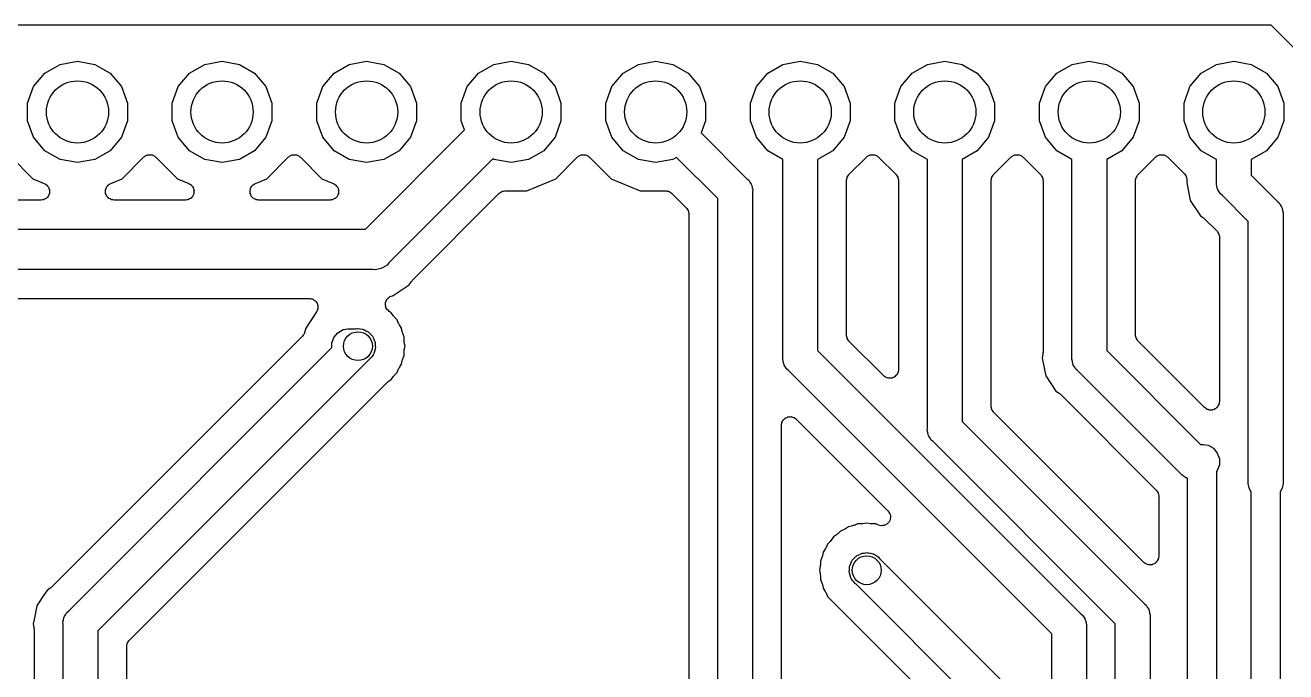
# Model space of a CAD drawing. Extents: x 24 to 196, y -189 to -31.
# Drawn here: x 157.7 to 179.86, y -60 to -48.64 of the extents above; entities that cross this region are included whole.
import ezdxf

# ---------------------------------------------------------------- set-up
doc = ezdxf.new("R2010")
doc.units = 0
doc.header["$MEASUREMENT"] = 0
doc.layers.add('BLACK', color=7, linetype='CONTINUOUS')

msp = doc.modelspace()

# ---------------------------------------------------------------- linework, layer by layer
at = {"layer": 'BLACK', "linetype": 'CONTINUOUS'}
for p, q in [((179.6, -48.641), (155.84, -48.641)), ((180.703, -49.7447), (179.6, -48.641)), ((158.051, -49.4834), (158.319, -49.3288)), ((158.319, -49.3288), (158.623, -49.2752)), ((158.623, -49.2752), (158.927, -49.3288)), ((158.927, -49.3288), (159.195, -49.4834)), ((160.591, -49.4834), (160.859, -49.3288)), ((160.859, -49.3288), (161.163, -49.2752)), ((161.163, -49.2752), (161.467, -49.3288)), ((161.467, -49.3288), (161.735, -49.4834)), ((163.131, -49.4834), (163.399, -49.3288)), ((163.399, -49.3288), (163.703, -49.2752)), ((163.703, -49.2752), (164.007, -49.3288)), ((164.007, -49.3288), (164.275, -49.4834)), ((165.671, -49.4834), (165.939, -49.3288)), ((165.939, -49.3288), (166.243, -49.2752)), ((166.243, -49.2752), (166.547, -49.3288)), ((166.547, -49.3288), (166.815, -49.4834)), ((168.211, -49.4834), (168.479, -49.3288)), ((168.479, -49.3288), (168.783, -49.2752)), ((168.783, -49.2752), (169.087, -49.3288)), ((169.087, -49.3288), (169.355, -49.4834)), ((170.751, -49.4834), (171.019, -49.3288)), ((171.019, -49.3288), (171.323, -49.2752)), ((171.323, -49.2752), (171.627, -49.3288)), ((171.627, -49.3288), (171.895, -49.4834)), ((173.291, -49.4834), (173.559, -49.3288)), ((173.559, -49.3288), (173.863, -49.2752)), ((173.863, -49.2752), (174.167, -49.3288)), ((174.167, -49.3288), (174.435, -49.4834)), ((175.831, -49.4834), (176.099, -49.3288)), ((176.099, -49.3288), (176.403, -49.2752)), ((176.403, -49.2752), (176.707, -49.3288)), ((176.707, -49.3288), (176.975, -49.4834)), ((178.371, -49.4834), (178.639, -49.3288)), ((178.639, -49.3288), (178.943, -49.2752)), ((178.943, -49.2752), (179.247, -49.3288)), ((179.247, -49.3288), (179.515, -49.4834)), ((157.852, -49.7201), (158.051, -49.4834)), ((159.195, -49.4834), (159.394, -49.7201)), ((160.392, -49.7201), (160.591, -49.4834)), ((161.735, -49.4834), (161.934, -49.7201)), ((162.932, -49.7201), (163.131, -49.4834)), ((164.275, -49.4834), (164.474, -49.7201)), ((165.472, -49.7201), (165.671, -49.4834)), ((166.815, -49.4834), (167.014, -49.7201)), ((168.012, -49.7201), (168.211, -49.4834)), ((169.355, -49.4834), (169.554, -49.7201)), ((170.552, -49.7201), (170.751, -49.4834)), ((171.895, -49.4834), (172.094, -49.7201)), ((173.092, -49.7201), (173.291, -49.4834)), ((174.435, -49.4834), (174.634, -49.7201)), ((175.632, -49.7201), (175.831, -49.4834)), ((176.975, -49.4834), (177.174, -49.7201)), ((178.172, -49.7201), (178.371, -49.4834)), ((179.515, -49.4834), (179.714, -49.7201)), ((157.747, -50.0105), (157.852, -49.7201)), ((159.394, -49.7201), (159.499, -50.0105)), ((160.287, -50.0105), (160.392, -49.7201)), ((161.934, -49.7201), (162.039, -50.0105)), ((162.827, -50.0105), (162.932, -49.7201)), ((164.474, -49.7201), (164.579, -50.0105)), ((165.367, -50.0105), (165.472, -49.7201)), ((167.014, -49.7201), (167.119, -50.0105)), ((167.907, -50.0105), (168.012, -49.7201)), ((169.554, -49.7201), (169.659, -50.0105)), ((170.447, -50.0105), (170.552, -49.7201)), ((172.094, -49.7201), (172.199, -50.0105)), ((172.987, -50.0105), (173.092, -49.7201)), ((174.634, -49.7201), (174.739, -50.0105)), ((175.527, -50.0105), (175.632, -49.7201)), ((177.174, -49.7201), (177.279, -50.0105)), ((178.067, -50.0105), (178.172, -49.7201)), ((179.714, -49.7201), (179.819, -50.0105)), ((157.747, -50.3195), (157.747, -50.0105)), ((159.499, -50.0105), (159.499, -50.3195)), ((160.287, -50.3195), (160.287, -50.0105)), ((162.039, -50.0105), (162.039, -50.3195)), ((162.827, -50.3195), (162.827, -50.0105)), ((164.579, -50.0105), (164.579, -50.3195)), ((165.367, -50.3195), (165.367, -50.0105)), ((167.119, -50.0105), (167.119, -50.3195)), ((167.907, -50.3195), (167.907, -50.0105)), ((169.659, -50.0105), (169.659, -50.3195)), ((170.447, -50.3195), (170.447, -50.0105)), ((172.199, -50.0105), (172.199, -50.3195)), ((172.987, -50.3195), (172.987, -50.0105)), ((174.739, -50.0105), (174.739, -50.3195)), ((175.527, -50.3195), (175.527, -50.0105)), ((177.279, -50.0105), (177.279, -50.3195)), ((178.067, -50.3195), (178.067, -50.0105)), ((179.819, -50.0105), (179.819, -50.3195)), ((157.852, -50.6099), (157.747, -50.3195)), ((159.499, -50.3195), (159.394, -50.6099)), ((160.392, -50.6099), (160.287, -50.3195)), ((162.039, -50.3195), (161.934, -50.6099)), ((162.932, -50.6099), (162.827, -50.3195)), ((163.683, -52.2224), (165.425, -50.48)), ((164.579, -50.3195), (164.474, -50.6099)), ((165.425, -50.48), (165.367, -50.3195)), ((167.119, -50.3195), (167.014, -50.6099)), ((168.012, -50.6099), (167.907, -50.3195)), ((169.659, -50.3195), (169.582, -50.5327)), ((170.552, -50.6099), (170.447, -50.3195)), ((172.199, -50.3195), (172.094, -50.6099)), ((173.092, -50.6099), (172.987, -50.3195)), ((174.739, -50.3195), (174.634, -50.6099)), ((175.632, -50.6099), (175.527, -50.3195)), ((177.279, -50.3195), (177.174, -50.6099)), ((178.172, -50.6099), (178.067, -50.3195)), ((179.819, -50.3195), (179.714, -50.6099)), ((158.051, -50.8466), (157.852, -50.6099)), ((159.394, -50.6099), (159.195, -50.8466)), ((160.591, -50.8466), (160.392, -50.6099)), ((161.934, -50.6099), (161.735, -50.8466)), ((163.131, -50.8466), (162.932, -50.6099)), ((164.474, -50.6099), (164.275, -50.8466)), ((167.014, -50.6099), (166.815, -50.8466)), ((168.211, -50.8466), (168.012, -50.6099)), ((169.582, -50.5327), (170.386, -51.3371)), ((170.751, -50.8466), (170.552, -50.6099)), ((172.094, -50.6099), (171.895, -50.8466)), ((173.291, -50.8466), (173.092, -50.6099)), ((174.634, -50.6099), (174.435, -50.8466)), ((175.831, -50.8466), (175.632, -50.6099)), ((177.174, -50.6099), (176.975, -50.8466)), ((178.371, -50.8466), (178.172, -50.6099)), ((179.714, -50.6099), (179.515, -50.8466)), ((158.319, -51.0012), (158.051, -50.8466)), ((159.195, -50.8466), (158.927, -51.0012)), ((159.796, -50.9528), (159.806, -50.9434)), ((159.806, -50.9434), (159.818, -50.9377)), ((159.818, -50.9377), (159.829, -50.9301)), ((159.829, -50.9301), (159.841, -50.9267)), ((159.841, -50.9267), (159.854, -50.921)), ((159.854, -50.921), (159.867, -50.9199)), ((159.867, -50.9199), (159.88, -50.9164)), ((159.88, -50.9164), (159.893, -50.9176)), ((159.893, -50.9176), (159.906, -50.9164)), ((159.906, -50.9164), (159.919, -50.9199)), ((159.919, -50.9199), (159.932, -50.921)), ((159.932, -50.921), (159.945, -50.9267)), ((159.945, -50.9267), (159.957, -50.9301)), ((159.957, -50.9301), (159.968, -50.9377)), ((159.968, -50.9377), (159.98, -50.9434)), ((159.98, -50.9434), (159.99, -50.9528)), ((160.859, -51.0012), (160.591, -50.8466)), ((161.735, -50.8466), (161.467, -51.0012)), ((162.336, -50.9528), (162.346, -50.9434)), ((162.346, -50.9434), (162.358, -50.9377)), ((162.358, -50.9377), (162.369, -50.9301)), ((162.369, -50.9301), (162.381, -50.9267)), ((162.381, -50.9267), (162.394, -50.921)), ((162.394, -50.921), (162.407, -50.9199)), ((162.407, -50.9199), (162.42, -50.9164)), ((162.42, -50.9164), (162.433, -50.9176)), ((162.433, -50.9176), (162.446, -50.9164)), ((162.446, -50.9164), (162.459, -50.9199)), ((162.459, -50.9199), (162.472, -50.921)), ((162.472, -50.921), (162.485, -50.9267)), ((162.485, -50.9267), (162.497, -50.9301)), ((162.497, -50.9301), (162.508, -50.9377)), ((162.508, -50.9377), (162.52, -50.9434)), ((162.52, -50.9434), (162.53, -50.9528)), ((163.399, -51.0012), (163.131, -50.8466)), ((164.275, -50.8466), (164.007, -51.0012)), ((166.815, -50.8466), (166.547, -51.0012)), ((167.416, -50.9528), (167.426, -50.9434)), ((167.426, -50.9434), (167.438, -50.9377)), ((167.438, -50.9377), (167.449, -50.9301)), ((167.449, -50.9301), (167.461, -50.9267)), ((167.461, -50.9267), (167.474, -50.921)), ((167.474, -50.921), (167.487, -50.9199)), ((167.487, -50.9199), (167.5, -50.9164)), ((167.5, -50.9164), (167.513, -50.9176)), ((167.513, -50.9176), (167.526, -50.9164)), ((167.526, -50.9164), (167.539, -50.9199)), ((167.539, -50.9199), (167.552, -50.921)), ((167.552, -50.921), (167.565, -50.9267)), ((167.565, -50.9267), (167.577, -50.9301)), ((167.577, -50.9301), (167.588, -50.9377)), ((167.588, -50.9377), (167.6, -50.9434)), ((167.6, -50.9434), (167.61, -50.9528)), ((168.479, -51.0012), (168.211, -50.8466)), ((171.018, -51.0009), (170.751, -50.8466)), ((171.895, -50.8466), (171.628, -51.0009)), ((172.496, -50.9528), (172.506, -50.9434)), ((172.506, -50.9434), (172.518, -50.9377)), ((172.518, -50.9377), (172.529, -50.9301)), ((172.529, -50.9301), (172.541, -50.9267)), ((172.541, -50.9267), (172.554, -50.921)), ((172.554, -50.921), (172.567, -50.9199)), ((172.567, -50.9199), (172.58, -50.9164)), ((172.58, -50.9164), (172.593, -50.9176)), ((172.593, -50.9176), (172.606, -50.9164)), ((172.606, -50.9164), (172.619, -50.9199)), ((172.619, -50.9199), (172.632, -50.921)), ((172.632, -50.921), (172.645, -50.9267)), ((172.645, -50.9267), (172.657, -50.9301)), ((172.657, -50.9301), (172.668, -50.9377)), ((172.668, -50.9377), (172.68, -50.9434)), ((172.68, -50.9434), (172.69, -50.9528)), ((173.558, -51.0009), (173.291, -50.8466)), ((174.435, -50.8466), (174.168, -51.0009)), ((175.036, -50.9528), (175.046, -50.9434)), ((175.046, -50.9434), (175.058, -50.9377)), ((175.058, -50.9377), (175.069, -50.9301)), ((175.069, -50.9301), (175.081, -50.9267)), ((175.081, -50.9267), (175.094, -50.921)), ((175.094, -50.921), (175.107, -50.9199)), ((175.107, -50.9199), (175.12, -50.9164)), ((175.12, -50.9164), (175.133, -50.9176)), ((175.133, -50.9176), (175.146, -50.9164)), ((175.146, -50.9164), (175.159, -50.9199)), ((175.159, -50.9199), (175.172, -50.921)), ((175.172, -50.921), (175.185, -50.9267)), ((175.185, -50.9267), (175.197, -50.9301)), ((175.197, -50.9301), (175.208, -50.9377)), ((175.208, -50.9377), (175.22, -50.9434)), ((175.22, -50.9434), (175.23, -50.9528)), ((176.098, -51.0009), (175.831, -50.8466)), ((176.975, -50.8466), (176.708, -51.0009)), ((177.576, -50.9528), (177.586, -50.9434)), ((177.586, -50.9434), (177.598, -50.9377)), ((177.598, -50.9377), (177.609, -50.9301)), ((177.609, -50.9301), (177.621, -50.9267)), ((177.621, -50.9267), (177.634, -50.921)), ((177.634, -50.921), (177.647, -50.9199)), ((177.647, -50.9199), (177.66, -50.9164)), ((177.66, -50.9164), (177.673, -50.9176)), ((177.673, -50.9176), (177.686, -50.9164)), ((177.686, -50.9164), (177.699, -50.9199)), ((177.699, -50.9199), (177.712, -50.921)), ((177.712, -50.921), (177.725, -50.9267)), ((177.725, -50.9267), (177.737, -50.9301)), ((177.737, -50.9301), (177.748, -50.9377)), ((177.748, -50.9377), (177.76, -50.9434)), ((177.76, -50.9434), (177.77, -50.9528)), ((178.638, -51.0009), (178.371, -50.8466)), ((179.515, -50.8466), (179.248, -51.0009)), ((157.449, -50.9491), (157.839, -51.3386)), ((158.623, -51.0548), (158.319, -51.0012)), ((158.927, -51.0012), (158.623, -51.0548)), ((159.407, -51.3386), (159.785, -50.9605)), ((159.785, -50.9605), (159.796, -50.9528)), ((159.99, -50.9528), (160.001, -50.9605)), ((160.001, -50.9605), (160.379, -51.3386)), ((161.163, -51.0548), (160.859, -51.0012)), ((161.467, -51.0012), (161.163, -51.0548)), ((161.947, -51.3386), (162.325, -50.9605)), ((162.325, -50.9605), (162.336, -50.9528)), ((162.53, -50.9528), (162.541, -50.9605)), ((162.541, -50.9605), (162.919, -51.3386)), ((163.703, -51.0548), (163.399, -51.0012)), ((164.007, -51.0012), (163.703, -51.0548)), ((165.92, -50.9906), (164.092, -52.8185)), ((165.939, -51.0012), (165.92, -50.9906)), ((166.243, -51.0548), (165.939, -51.0012)), ((166.547, -51.0012), (166.243, -51.0548)), ((167.027, -51.3386), (167.405, -50.9605)), ((167.405, -50.9605), (167.416, -50.9528)), ((167.61, -50.9528), (167.621, -50.9605)), ((167.621, -50.9605), (167.999, -51.3386)), ((168.783, -51.0548), (168.479, -51.0012)), ((169.087, -51.0012), (168.783, -51.0548)), ((169.151, -50.9643), (169.087, -51.0012)), ((169.875, -51.6883), (169.151, -50.9643)), ((171.018, -54.4697), (171.018, -51.0009)), ((171.628, -51.0009), (171.628, -54.3567)), ((172.18, -51.2653), (172.485, -50.9605)), ((172.485, -50.9605), (172.496, -50.9528)), ((172.69, -50.9528), (172.701, -50.9605)), ((172.701, -50.9605), (173.006, -51.2653)), ((173.558, -51.4309), (173.558, -51.0009)), ((174.168, -51.0009), (174.168, -55.6036)), ((174.72, -51.2653), (175.025, -50.9605)), ((175.025, -50.9605), (175.036, -50.9528)), ((175.23, -50.9528), (175.241, -50.9605)), ((175.241, -50.9605), (175.546, -51.2653)), ((176.098, -54.4697), (176.098, -51.0009)), ((176.708, -51.0009), (176.708, -54.3567)), ((177.26, -51.2653), (177.565, -50.9605)), ((177.565, -50.9605), (177.576, -50.9528)), ((177.77, -50.9528), (177.781, -50.9605)), ((177.781, -50.9605), (178.075, -51.2547)), ((178.638, -51.391), (178.638, -51.0009)), ((179.248, -51.0009), (179.248, -51.278)), ((157.839, -51.3386), (158.038, -51.4212)), ((159.208, -51.4212), (159.407, -51.3386)), ((160.379, -51.3386), (160.578, -51.4212)), ((161.748, -51.4212), (161.947, -51.3386)), ((162.919, -51.3386), (163.118, -51.4212)), ((166.518, -51.5493), (167.027, -51.3386)), ((167.999, -51.3386), (168.508, -51.5493)), ((170.386, -51.3371), (170.417, -51.3631)), ((170.417, -51.3631), (170.437, -51.3981)), ((172.136, -51.3597), (172.142, -51.3405)), ((172.137, -51.3664), (172.136, -51.3597)), ((172.136, -51.373), (172.137, -51.3664)), ((172.136, -54.0832), (172.136, -51.373)), ((172.142, -51.3405), (172.145, -51.3209)), ((172.145, -51.3209), (172.148, -51.3151)), ((172.148, -51.3151), (172.15, -51.3086)), ((172.15, -51.3086), (172.161, -51.2923)), ((172.161, -51.2923), (172.171, -51.2751)), ((172.171, -51.2751), (172.177, -51.2708)), ((172.177, -51.2708), (172.18, -51.2653)), ((173.006, -51.2653), (173.009, -51.2708)), ((173.009, -51.2708), (173.015, -51.2751)), ((173.015, -51.2751), (173.025, -51.2923)), ((173.025, -51.2923), (173.036, -51.3086)), ((173.036, -51.3086), (173.038, -51.3151)), ((173.038, -51.3151), (173.041, -51.3209)), ((173.041, -51.3209), (173.044, -51.3405)), ((173.044, -51.3405), (173.05, -51.3597)), ((173.05, -51.3597), (173.049, -51.3664)), ((173.049, -51.3664), (173.05, -51.373)), ((173.05, -51.373), (173.05, -51.4993)), ((174.676, -51.3597), (174.682, -51.3405)), ((174.677, -51.3664), (174.676, -51.3597)), ((174.676, -51.373), (174.677, -51.3664)), ((174.676, -55.33), (174.676, -51.373)), ((174.682, -51.3405), (174.685, -51.3209)), ((174.685, -51.3209), (174.688, -51.3151)), ((174.688, -51.3151), (174.69, -51.3086)), ((174.69, -51.3086), (174.701, -51.2923)), ((174.701, -51.2923), (174.711, -51.2751)), ((174.711, -51.2751), (174.717, -51.2708)), ((174.717, -51.2708), (174.72, -51.2653)), ((175.546, -51.2653), (175.549, -51.2708)), ((175.549, -51.2708), (175.555, -51.2751)), ((175.555, -51.2751), (175.565, -51.2923)), ((175.565, -51.2923), (175.576, -51.3086)), ((175.576, -51.3086), (175.578, -51.3151)), ((175.578, -51.3151), (175.581, -51.3209)), ((175.581, -51.3209), (175.584, -51.3405)), ((175.584, -51.3405), (175.59, -51.3597)), ((175.59, -51.3597), (175.589, -51.3664)), ((175.589, -51.3664), (175.59, -51.373)), ((175.59, -51.373), (175.59, -54.3879)), ((177.216, -51.3597), (177.222, -51.3405)), ((177.217, -51.3664), (177.216, -51.3597)), ((177.216, -51.373), (177.217, -51.3664)), ((177.216, -54.0832), (177.216, -51.373)), ((177.222, -51.3405), (177.225, -51.3209)), ((177.225, -51.3209), (177.228, -51.3151)), ((177.228, -51.3151), (177.23, -51.3086)), ((177.23, -51.3086), (177.241, -51.2923)), ((177.241, -51.2923), (177.251, -51.2751)), ((177.251, -51.2751), (177.257, -51.2708)), ((177.257, -51.2708), (177.26, -51.2653)), ((178.075, -51.2547), (178.087, -51.2723)), ((178.087, -51.2723), (178.101, -51.2891)), ((178.101, -51.2891), (178.102, -51.2939)), ((178.102, -51.2939), (178.105, -51.298)), ((178.105, -51.298), (178.111, -51.3188)), ((178.111, -51.3188), (178.118, -51.3393)), ((178.119, -51.3492), (178.117, -51.3706)), ((178.117, -51.3706), (178.117, -51.3922)), ((178.118, -51.3393), (178.118, -51.3443)), ((178.118, -51.3443), (178.119, -51.3492)), ((178.635, -51.4312), (178.638, -51.391)), ((179.248, -51.278), (179.708, -51.7381)), ((158.038, -51.4212), (158.058, -51.4337)), ((158.058, -51.4337), (158.078, -51.4453)), ((158.078, -51.4453), (158.08, -51.4478)), ((158.08, -51.4478), (158.083, -51.4496)), ((158.083, -51.4496), (158.097, -51.468)), ((158.097, -51.468), (158.112, -51.4858)), ((158.112, -51.4858), (158.113, -51.489)), ((158.113, -51.489), (158.115, -51.4916)), ((158.115, -51.4916), (158.122, -51.5137)), ((158.129, -51.595), (158.12, -51.6164)), ((158.122, -51.5137), (158.13, -51.5355)), ((158.13, -51.5885), (158.129, -51.5916)), ((158.129, -51.5916), (158.129, -51.595)), ((158.13, -51.5355), (158.13, -51.5389)), ((158.13, -51.5389), (158.131, -51.5421)), ((158.131, -51.5421), (158.13, -51.5653)), ((158.13, -51.5653), (158.13, -51.5885)), ((159.115, -51.5421), (159.116, -51.5389)), ((159.116, -51.5653), (159.115, -51.5421)), ((159.116, -51.5355), (159.124, -51.5137)), ((159.116, -51.5389), (159.116, -51.5355)), ((159.116, -51.5885), (159.116, -51.5653)), ((159.117, -51.5916), (159.116, -51.5885)), ((159.117, -51.595), (159.117, -51.5916)), ((159.126, -51.6164), (159.117, -51.595)), ((159.124, -51.5137), (159.131, -51.4916)), ((159.131, -51.4916), (159.133, -51.489)), ((159.133, -51.489), (159.134, -51.4858)), ((159.134, -51.4858), (159.149, -51.468)), ((159.149, -51.468), (159.163, -51.4496)), ((159.163, -51.4496), (159.166, -51.4478)), ((159.166, -51.4478), (159.168, -51.4453)), ((159.168, -51.4453), (159.188, -51.4337)), ((159.188, -51.4337), (159.208, -51.4212)), ((160.578, -51.4212), (160.598, -51.4337)), ((160.598, -51.4337), (160.618, -51.4453)), ((160.618, -51.4453), (160.62, -51.4478)), ((160.62, -51.4478), (160.623, -51.4496)), ((160.623, -51.4496), (160.637, -51.468)), ((160.637, -51.468), (160.652, -51.4858)), ((160.652, -51.4858), (160.653, -51.489)), ((160.653, -51.489), (160.655, -51.4916)), ((160.655, -51.4916), (160.662, -51.5137)), ((160.669, -51.595), (160.66, -51.6164)), ((160.662, -51.5137), (160.67, -51.5355)), ((160.67, -51.5885), (160.669, -51.5916)), ((160.669, -51.5916), (160.669, -51.595)), ((160.67, -51.5355), (160.67, -51.5389)), ((160.67, -51.5389), (160.671, -51.5421)), ((160.671, -51.5421), (160.67, -51.5653)), ((160.67, -51.5653), (160.67, -51.5885)), ((161.655, -51.5421), (161.656, -51.5389)), ((161.656, -51.5653), (161.655, -51.5421)), ((161.656, -51.5355), (161.664, -51.5137)), ((161.656, -51.5389), (161.656, -51.5355)), ((161.656, -51.5885), (161.656, -51.5653)), ((161.657, -51.5916), (161.656, -51.5885)), ((161.657, -51.595), (161.657, -51.5916)), ((161.666, -51.6164), (161.657, -51.595)), ((161.664, -51.5137), (161.671, -51.4916)), ((161.671, -51.4916), (161.673, -51.489)), ((161.673, -51.489), (161.674, -51.4858)), ((161.674, -51.4858), (161.689, -51.468)), ((161.689, -51.468), (161.703, -51.4496)), ((161.703, -51.4496), (161.706, -51.4478)), ((161.706, -51.4478), (161.708, -51.4453)), ((161.708, -51.4453), (161.728, -51.4337)), ((161.728, -51.4337), (161.748, -51.4212)), ((163.118, -51.4212), (163.138, -51.4337)), ((163.138, -51.4337), (163.158, -51.4453)), ((163.158, -51.4453), (163.16, -51.4478)), ((163.16, -51.4478), (163.163, -51.4496)), ((163.163, -51.4496), (163.177, -51.468)), ((163.177, -51.468), (163.192, -51.4858)), ((163.192, -51.4858), (163.193, -51.489)), ((163.193, -51.489), (163.195, -51.4916)), ((163.195, -51.4916), (163.202, -51.5137)), ((163.209, -51.595), (163.2, -51.6164)), ((163.202, -51.5137), (163.21, -51.5355)), ((163.21, -51.5885), (163.209, -51.5916)), ((163.209, -51.5916), (163.209, -51.595)), ((163.21, -51.5355), (163.21, -51.5389)), ((163.21, -51.5389), (163.211, -51.5421)), ((163.211, -51.5421), (163.21, -51.5653)), ((163.21, -51.5653), (163.21, -51.5885)), ((164.511, -53.1179), (166.035, -51.5939)), ((166.035, -51.5939), (166.041, -51.5901)), ((166.041, -51.5901), (166.045, -51.585)), ((166.045, -51.585), (166.062, -51.575)), ((166.062, -51.575), (166.079, -51.5636)), ((166.079, -51.5636), (166.085, -51.5618)), ((166.085, -51.5618), (166.091, -51.5585)), ((166.091, -51.5585), (166.111, -51.555)), ((166.111, -51.555), (166.13, -51.5499)), ((166.13, -51.5499), (166.137, -51.5505)), ((166.137, -51.5505), (166.143, -51.5493)), ((166.143, -51.5493), (166.518, -51.5493)), ((168.508, -51.5493), (168.955, -51.5493)), ((168.955, -51.5493), (168.961, -51.5505)), ((168.961, -51.5505), (168.968, -51.5499)), ((168.968, -51.5499), (168.987, -51.555)), ((168.987, -51.555), (169.007, -51.5585)), ((169.007, -51.5585), (169.013, -51.5618)), ((169.013, -51.5618), (169.019, -51.5636)), ((169.019, -51.5636), (169.035, -51.575)), ((169.035, -51.575), (169.053, -51.585)), ((169.053, -51.585), (169.057, -51.5901)), ((169.057, -51.5901), (169.062, -51.5939)), ((169.062, -51.5939), (169.323, -51.854)), ((170.437, -51.3981), (170.461, -51.4312)), ((170.461, -51.4312), (170.464, -51.4444)), ((170.464, -51.4444), (170.471, -51.4561)), ((170.471, -51.4561), (170.478, -51.496)), ((170.478, -51.496), (170.488, -51.535)), ((170.488, -51.535), (170.485, -51.5753)), ((170.485, -51.5753), (170.485, -60.8183)), ((173.05, -51.4993), (173.05, -51.4993)), ((173.05, -51.4993), (173.05, -54.6928)), ((173.558, -55.7165), (173.558, -51.4309)), ((173.558, -51.4309), (173.558, -51.4309)), ((178.117, -51.3922), (178.114, -51.4043)), ((178.114, -51.4043), (178.127, -51.4696)), ((178.127, -51.4696), (178.127, -51.4696)), ((178.127, -51.4696), (178.177, -51.7214)), ((178.645, -51.4703), (178.635, -51.4312)), ((178.652, -51.5101), (178.645, -51.4703)), ((178.659, -51.5219), (178.652, -51.5101)), ((178.662, -51.5351), (178.659, -51.5219)), ((178.686, -51.5682), (178.662, -51.5351)), ((178.706, -51.6032), (178.686, -51.5682)), ((178.737, -51.6292), (178.706, -51.6032)), ((157.98, -51.7144), (155.996, -51.7144)), ((158.003, -51.7104), (157.98, -51.7144)), ((158.026, -51.7073), (158.003, -51.7104)), ((158.029, -51.7058), (158.026, -51.7073)), ((158.032, -51.7052), (158.029, -51.7058)), ((158.052, -51.6936), (158.032, -51.7052)), ((158.073, -51.6829), (158.052, -51.6936)), ((158.075, -51.6804), (158.073, -51.6829)), ((158.078, -51.6787), (158.075, -51.6804)), ((158.093, -51.661), (158.078, -51.6787)), ((158.109, -51.6439), (158.093, -51.661)), ((158.11, -51.6408), (158.109, -51.6439)), ((158.112, -51.6382), (158.11, -51.6408)), ((158.12, -51.6164), (158.112, -51.6382)), ((159.134, -51.6382), (159.126, -51.6164)), ((159.136, -51.6408), (159.134, -51.6382)), ((159.137, -51.6439), (159.136, -51.6408)), ((159.153, -51.661), (159.137, -51.6439)), ((159.168, -51.6787), (159.153, -51.661)), ((159.171, -51.6804), (159.168, -51.6787)), ((159.173, -51.6829), (159.171, -51.6804)), ((159.194, -51.6936), (159.173, -51.6829)), ((159.214, -51.7052), (159.194, -51.6936)), ((159.217, -51.7058), (159.214, -51.7052)), ((159.22, -51.7073), (159.217, -51.7058)), ((159.243, -51.7104), (159.22, -51.7073)), ((159.266, -51.7144), (159.243, -51.7104)), ((160.52, -51.7144), (159.266, -51.7144)), ((160.543, -51.7104), (160.52, -51.7144)), ((160.566, -51.7073), (160.543, -51.7104)), ((160.569, -51.7058), (160.566, -51.7073)), ((160.572, -51.7052), (160.569, -51.7058)), ((160.592, -51.6936), (160.572, -51.7052)), ((160.613, -51.6829), (160.592, -51.6936)), ((160.615, -51.6804), (160.613, -51.6829)), ((160.618, -51.6787), (160.615, -51.6804)), ((160.633, -51.661), (160.618, -51.6787)), ((160.649, -51.6439), (160.633, -51.661)), ((160.65, -51.6408), (160.649, -51.6439)), ((160.652, -51.6382), (160.65, -51.6408)), ((160.66, -51.6164), (160.652, -51.6382)), ((161.674, -51.6382), (161.666, -51.6164)), ((161.676, -51.6408), (161.674, -51.6382)), ((161.677, -51.6439), (161.676, -51.6408)), ((161.693, -51.661), (161.677, -51.6439)), ((161.708, -51.6787), (161.693, -51.661)), ((161.711, -51.6804), (161.708, -51.6787)), ((161.713, -51.6829), (161.711, -51.6804)), ((161.734, -51.6936), (161.713, -51.6829)), ((161.754, -51.7052), (161.734, -51.6936)), ((161.757, -51.7058), (161.754, -51.7052)), ((161.76, -51.7073), (161.757, -51.7058)), ((161.783, -51.7104), (161.76, -51.7073)), ((161.806, -51.7144), (161.783, -51.7104)), ((163.06, -51.7144), (161.806, -51.7144)), ((163.083, -51.7104), (163.06, -51.7144)), ((163.106, -51.7073), (163.083, -51.7104)), ((163.109, -51.7058), (163.106, -51.7073)), ((163.112, -51.7052), (163.109, -51.7058)), ((163.132, -51.6936), (163.112, -51.7052)), ((163.153, -51.6829), (163.132, -51.6936)), ((163.155, -51.6804), (163.153, -51.6829)), ((163.158, -51.6787), (163.155, -51.6804)), ((163.173, -51.661), (163.158, -51.6787)), ((163.189, -51.6439), (163.173, -51.661)), ((163.19, -51.6408), (163.189, -51.6439)), ((163.192, -51.6382), (163.19, -51.6408)), ((163.2, -51.6164), (163.192, -51.6382)), ((169.875, -60.8183), (169.875, -51.6883)), ((178.177, -51.7214), (178.357, -51.9903)), ((179.197, -52.0893), (178.737, -51.6292)), ((179.708, -51.7381), (179.739, -51.7641)), ((179.739, -51.7641), (179.759, -51.7992)), ((179.759, -51.7992), (179.782, -51.8323)), ((179.782, -51.8323), (179.786, -51.8454)), ((169.323, -51.854), (169.326, -51.8595)), ((169.326, -51.8595), (169.332, -51.8638)), ((169.332, -51.8638), (169.342, -51.8811)), ((169.342, -51.8811), (169.353, -51.8974)), ((169.353, -51.8974), (169.355, -51.9039)), ((169.355, -51.9039), (169.358, -51.9097)), ((169.358, -51.9097), (169.361, -51.9293)), ((169.361, -51.9293), (169.367, -51.9485)), ((169.367, -51.9485), (169.366, -51.9552)), ((169.366, -51.9552), (169.367, -51.9618)), ((169.367, -51.9618), (169.367, -60.373)), ((178.357, -51.9903), (178.412, -52.0273)), ((178.412, -52.0273), (178.423, -52.0376)), ((178.423, -52.0376), (178.435, -52.0462)), ((178.435, -52.0462), (178.644, -52.2551)), ((179.786, -51.8454), (179.793, -51.8572)), ((179.793, -51.8572), (179.8, -51.897)), ((179.8, -51.897), (179.81, -51.9361)), ((179.81, -51.9361), (179.807, -51.9764)), ((179.807, -51.9764), (179.807, -56.6941)), ((155.722, -52.2224), (163.683, -52.2224)), ((178.644, -52.2551), (178.648, -52.2606)), ((178.648, -52.2606), (178.653, -52.2649)), ((178.653, -52.2649), (178.663, -52.2822)), ((179.197, -56.6941), (179.197, -52.0893)), ((178.663, -52.2822), (178.675, -52.2985)), ((178.675, -52.2985), (178.676, -52.3049)), ((178.676, -52.3049), (178.68, -52.3107)), ((178.68, -52.3107), (178.683, -52.3304)), ((178.683, -52.3304), (178.688, -52.3496)), ((178.688, -52.3496), (178.688, -52.3563)), ((178.688, -52.3563), (178.689, -52.3629)), ((178.689, -52.3629), (178.689, -55.2516)), ((163.814, -52.9336), (155.591, -52.9336)), ((163.861, -52.9377), (163.814, -52.9336)), ((163.907, -52.9255), (163.861, -52.9377)), ((163.953, -52.9173), (163.907, -52.9255)), ((163.967, -52.9094), (163.953, -52.9173)), ((163.983, -52.9053), (163.967, -52.9094)), ((164.021, -52.8782), (163.983, -52.9053)), ((164.062, -52.8546), (164.021, -52.8782)), ((164.092, -52.8185), (164.062, -52.8546)), ((164.453, -53.2006), (164.492, -53.141)), ((164.492, -53.141), (164.503, -53.1302)), ((164.503, -53.1302), (164.511, -53.1179)), ((164.167, -53.3915), (164.453, -53.2006)), ((155.675, -53.4416), (162.696, -53.4416)), ((162.696, -53.4416), (162.701, -53.4425)), ((162.701, -53.4425), (162.706, -53.4419)), ((162.706, -53.4419), (162.726, -53.447)), ((162.726, -53.447), (162.748, -53.4508)), ((162.748, -53.4508), (162.752, -53.4533)), ((162.752, -53.4533), (162.757, -53.4545)), ((162.757, -53.4545), (162.775, -53.4665)), ((162.775, -53.4665), (162.794, -53.4773)), ((162.794, -53.4773), (162.797, -53.4811)), ((162.797, -53.4811), (162.801, -53.4839)), ((162.801, -53.4839), (162.814, -53.5013)), ((162.814, -53.5013), (162.828, -53.5178)), ((162.828, -53.5178), (162.829, -53.5225)), ((162.829, -53.5225), (162.832, -53.5266)), ((162.832, -53.5266), (162.838, -53.5473)), ((162.838, -53.5473), (162.846, -53.5675)), ((162.846, -53.5675), (162.846, -53.5726)), ((162.846, -53.5726), (162.847, -53.5774)), ((162.847, -53.5774), (162.846, -53.5989)), ((162.846, -53.5989), (162.846, -53.6205)), ((164.033, -53.5332), (164.038, -53.5139)), ((164.034, -53.5399), (164.033, -53.5332)), ((164.033, -53.5465), (164.034, -53.5399)), ((164.037, -53.566), (164.033, -53.5465)), ((164.039, -53.5858), (164.037, -53.566)), ((164.038, -53.5139), (164.041, -53.4942)), ((164.042, -53.5919), (164.039, -53.5858)), ((164.041, -53.4942), (164.044, -53.4883)), ((164.043, -53.5984), (164.042, -53.5919)), ((164.054, -53.6154), (164.043, -53.5984)), ((164.044, -53.4883), (164.046, -53.4818)), ((164.046, -53.4818), (164.057, -53.4653)), ((164.057, -53.4653), (164.067, -53.4478)), ((164.067, -53.4478), (164.072, -53.4434)), ((164.072, -53.4434), (164.075, -53.4378)), ((164.075, -53.4378), (164.091, -53.426)), ((164.091, -53.426), (164.106, -53.4129)), ((164.106, -53.4129), (164.113, -53.4105)), ((164.113, -53.4105), (164.118, -53.4065)), ((164.118, -53.4065), (164.137, -53.4009)), ((164.137, -53.4009), (164.156, -53.3937)), ((164.156, -53.3937), (164.167, -53.3915)), ((162.822, -53.6787), (162.633, -53.9627)), ((162.824, -53.6741), (162.822, -53.6787)), ((162.828, -53.6702), (162.824, -53.6741)), ((162.835, -53.65), (162.828, -53.6702)), ((162.844, -53.6302), (162.835, -53.65)), ((162.846, -53.6205), (162.844, -53.6252)), ((162.844, -53.6252), (162.844, -53.6302)), ((164.063, -53.6333), (164.054, -53.6154)), ((164.067, -53.6379), (164.063, -53.6333)), ((164.071, -53.6437), (164.067, -53.6379)), ((164.086, -53.6561), (164.071, -53.6437)), ((164.101, -53.6699), (164.086, -53.6561)), ((164.137, -53.6938), (164.101, -53.6699)), ((164.174, -53.7492), (164.137, -53.6938)), ((164.184, -53.76), (164.174, -53.7492)), ((164.193, -53.7723), (164.184, -53.76)), ((164.24, -53.8194), (164.193, -53.7723)), ((164.265, -53.8809), (164.24, -53.8194)), ((162.614, -54.0413), (162.609, -54.059)), ((162.62, -54.0243), (162.614, -54.0413)), ((162.633, -53.9627), (162.62, -54.0243)), ((163.13, -54.125), (163.199, -54.0427)), ((163.199, -54.0427), (163.292, -53.989)), ((163.292, -53.989), (163.372, -53.975)), ((163.372, -53.975), (163.51, -53.975)), ((163.51, -53.975), (163.524, -53.9715)), ((163.524, -53.9715), (163.537, -53.9727)), ((163.537, -53.9727), (163.551, -53.9703)), ((163.551, -53.9703), (163.577, -53.975)), ((163.577, -53.975), (163.59, -53.9773)), ((163.59, -53.9773), (163.631, -53.9808)), ((163.631, -53.9808), (163.643, -53.9866)), ((163.643, -53.9866), (163.656, -53.989)), ((163.656, -53.989), (163.691, -54.0092)), ((163.691, -54.0092), (163.728, -54.0263)), ((163.728, -54.0263), (163.738, -54.0359)), ((163.738, -54.0359), (163.75, -54.0427)), ((163.75, -54.0427), (163.776, -54.0737)), ((164.273, -53.8936), (164.265, -53.8809)), ((164.279, -53.9073), (164.273, -53.8936)), ((164.316, -53.9627), (164.279, -53.9073)), ((164.329, -54.028), (164.316, -53.9627)), ((164.335, -54.042), (164.329, -54.028)), ((164.338, -54.0566), (164.335, -54.042)), ((162.579, -54.1023), (158.166, -58.5146)), ((162.589, -54.0874), (162.579, -54.1023)), ((162.601, -54.0736), (162.589, -54.0874)), ((162.604, -54.0658), (162.601, -54.0736)), ((162.609, -54.059), (162.604, -54.0658)), ((163.093, -54.2261), (163.13, -54.125)), ((163.093, -54.3059), (163.093, -54.2261)), ((163.776, -54.0737), (163.804, -54.1023)), ((163.804, -54.1023), (163.81, -54.1146)), ((163.81, -54.1146), (163.819, -54.125)), ((163.819, -54.125), (163.832, -54.163)), ((163.832, -54.163), (163.85, -54.1997)), ((163.85, -54.1997), (163.851, -54.2133)), ((163.851, -54.2133), (163.855, -54.2261)), ((163.855, -54.2261), (163.855, -54.2665)), ((163.855, -54.2665), (163.859, -54.3068)), ((164.363, -54.1181), (164.338, -54.0566)), ((164.363, -54.1847), (164.363, -54.1181)), ((164.366, -54.1995), (164.363, -54.1847)), ((164.366, -54.2145), (164.366, -54.1995)), ((164.379, -54.2798), (164.366, -54.2145)), ((172.137, -54.0898), (172.136, -54.0832)), ((172.136, -54.0965), (172.137, -54.0898)), ((172.142, -54.1157), (172.136, -54.0965)), ((172.145, -54.1353), (172.142, -54.1157)), ((172.148, -54.1411), (172.145, -54.1353)), ((172.15, -54.1476), (172.148, -54.1411)), ((172.161, -54.1639), (172.15, -54.1476)), ((172.171, -54.1812), (172.161, -54.1639)), ((172.177, -54.1855), (172.171, -54.1812)), ((172.18, -54.191), (172.177, -54.1855)), ((172.79, -54.8006), (172.18, -54.191)), ((177.217, -54.0898), (177.216, -54.0832)), ((177.216, -54.0965), (177.217, -54.0898)), ((177.222, -54.1157), (177.216, -54.0965)), ((177.225, -54.1353), (177.222, -54.1157)), ((177.228, -54.1411), (177.225, -54.1353)), ((177.23, -54.1476), (177.228, -54.1411)), ((177.241, -54.1639), (177.23, -54.1476)), ((177.251, -54.1812), (177.241, -54.1639)), ((177.257, -54.1855), (177.251, -54.1812)), ((177.26, -54.191), (177.257, -54.1855)), ((178.429, -55.3594), (177.26, -54.191)), ((158.468, -58.9317), (163.093, -54.3059)), ((163.776, -54.4859), (163.75, -54.5169)), ((163.785, -54.4765), (163.776, -54.4859)), ((163.793, -54.4655), (163.785, -54.4765)), ((163.819, -54.4346), (163.793, -54.4655)), ((163.823, -54.4218), (163.819, -54.4346)), ((163.831, -54.4106), (163.823, -54.4218)), ((163.842, -54.3715), (163.831, -54.4106)), ((163.855, -54.3335), (163.842, -54.3715)), ((163.859, -54.3068), (163.855, -54.3199)), ((163.855, -54.3199), (163.855, -54.3335)), ((164.338, -54.503), (164.363, -54.4415)), ((164.363, -54.3749), (164.366, -54.3601)), ((164.363, -54.4415), (164.363, -54.3749)), ((164.366, -54.3451), (164.379, -54.2798)), ((164.366, -54.3601), (164.366, -54.3451)), ((171.015, -54.51), (171.018, -54.4697)), ((171.628, -54.3567), (176.254, -58.9825)), ((175.587, -54.4177), (175.574, -54.483)), ((175.574, -54.483), (175.587, -54.5483)), ((175.588, -54.4027), (175.587, -54.4177)), ((175.59, -54.3879), (175.588, -54.4027)), ((176.095, -54.51), (176.098, -54.4697)), ((176.708, -54.3567), (178.358, -56.007)), ((163.738, -54.5237), (158.979, -59.2829)), ((163.75, -54.5169), (163.738, -54.5237)), ((164.24, -54.7402), (164.265, -54.6787)), ((164.265, -54.6787), (164.273, -54.666)), ((164.273, -54.666), (164.279, -54.6523)), ((164.279, -54.6523), (164.316, -54.5969)), ((164.316, -54.5969), (164.329, -54.5316)), ((164.329, -54.5316), (164.335, -54.5176)), ((164.335, -54.5176), (164.338, -54.503)), ((171.025, -54.549), (171.015, -54.51)), ((171.032, -54.5889), (171.025, -54.549)), ((171.039, -54.6006), (171.032, -54.5889)), ((171.042, -54.6138), (171.039, -54.6006)), ((171.066, -54.6469), (171.042, -54.6138)), ((171.086, -54.6819), (171.066, -54.6469)), ((171.117, -54.7079), (171.086, -54.6819)), ((175.743, -59.3337), (171.117, -54.7079)), ((173.047, -54.7124), (173.045, -54.7322)), ((173.05, -54.6928), (173.047, -54.7124)), ((175.587, -54.5483), (175.587, -54.5483)), ((175.587, -54.5483), (175.637, -54.8001)), ((176.105, -54.549), (176.095, -54.51)), ((176.112, -54.5889), (176.105, -54.549)), ((176.119, -54.6006), (176.112, -54.5889)), ((176.122, -54.6138), (176.119, -54.6006)), ((176.146, -54.6469), (176.122, -54.6138)), ((176.166, -54.6819), (176.146, -54.6469)), ((176.197, -54.7079), (176.166, -54.6819)), ((178.007, -56.5179), (176.197, -54.7079)), ((159.531, -59.4486), (164.058, -54.9218)), ((164.058, -54.9218), (164.07, -54.9132)), ((164.07, -54.9132), (164.081, -54.9028)), ((164.081, -54.9028), (164.137, -54.8658)), ((164.137, -54.8658), (164.174, -54.8104)), ((164.174, -54.8104), (164.184, -54.7996)), ((164.184, -54.7996), (164.193, -54.7873)), ((164.193, -54.7873), (164.24, -54.7402)), ((172.806, -54.812), (172.79, -54.8006)), ((172.822, -54.8248), (172.806, -54.812)), ((172.828, -54.8271), (172.822, -54.8248)), ((172.833, -54.8309), (172.828, -54.8271)), ((172.853, -54.8361), (172.833, -54.8309)), ((172.871, -54.8429), (172.853, -54.8361)), ((172.878, -54.8429), (172.871, -54.8429)), ((172.885, -54.8446), (172.878, -54.8429)), ((172.904, -54.8429), (172.885, -54.8446)), ((172.924, -54.8429), (172.904, -54.8429)), ((172.931, -54.8406), (172.924, -54.8429)), ((172.937, -54.84), (172.931, -54.8406)), ((172.955, -54.8316), (172.937, -54.84)), ((172.974, -54.8248), (172.955, -54.8316)), ((172.979, -54.8205), (172.974, -54.8248)), ((172.985, -54.8176), (172.979, -54.8205)), ((172.999, -54.8036), (172.985, -54.8176)), ((173.015, -54.7908), (172.999, -54.8036)), ((173.018, -54.785), (173.015, -54.7908)), ((173.023, -54.7802), (173.018, -54.785)), ((173.031, -54.7622), (173.023, -54.7802)), ((173.041, -54.7449), (173.031, -54.7622)), ((173.042, -54.7383), (173.041, -54.7449)), ((173.045, -54.7322), (173.042, -54.7383)), ((175.637, -54.8001), (175.817, -55.069)), ((175.817, -55.069), (175.872, -55.106)), ((175.872, -55.106), (175.883, -55.1164)), ((175.883, -55.1164), (175.895, -55.125)), ((175.895, -55.125), (177.578, -56.807)), ((174.677, -55.3366), (174.676, -55.33)), ((174.676, -55.3433), (174.677, -55.3366)), ((174.682, -55.3625), (174.676, -55.3433)), ((174.685, -55.3822), (174.682, -55.3625)), ((178.445, -55.3708), (178.429, -55.3594)), ((178.46, -55.3836), (178.445, -55.3708)), ((178.624, -55.3764), (178.618, -55.3793)), ((178.638, -55.3624), (178.624, -55.3764)), ((178.653, -55.3496), (178.638, -55.3624)), ((178.657, -55.3438), (178.653, -55.3496)), ((178.661, -55.339), (178.657, -55.3438)), ((178.67, -55.321), (178.661, -55.339)), ((178.68, -55.3037), (178.67, -55.321)), ((178.681, -55.2971), (178.68, -55.3037)), ((178.684, -55.291), (178.681, -55.2971)), ((178.686, -55.2712), (178.684, -55.291)), ((178.689, -55.2516), (178.686, -55.2712)), ((171.012, -55.6008), (171.02, -55.5828)), ((171.02, -55.5828), (171.025, -55.578)), ((171.025, -55.578), (171.028, -55.5722)), ((171.028, -55.5722), (171.044, -55.5594)), ((171.044, -55.5594), (171.058, -55.5454)), ((171.058, -55.5454), (171.064, -55.5425)), ((171.064, -55.5425), (171.069, -55.5382)), ((171.069, -55.5382), (171.088, -55.5314)), ((171.088, -55.5314), (171.106, -55.523)), ((171.106, -55.523), (171.112, -55.5224)), ((171.112, -55.5224), (171.119, -55.5201)), ((171.119, -55.5201), (171.139, -55.5201)), ((171.139, -55.5201), (171.158, -55.5184)), ((171.158, -55.5184), (171.165, -55.5201)), ((171.165, -55.5201), (171.172, -55.5201)), ((171.172, -55.5201), (171.19, -55.5269)), ((171.19, -55.5269), (171.21, -55.5321)), ((171.21, -55.5321), (171.215, -55.5359)), ((171.215, -55.5359), (171.221, -55.5382)), ((171.221, -55.5382), (171.237, -55.551)), ((171.237, -55.551), (171.253, -55.5624)), ((171.253, -55.5624), (172.865, -57.1744)), ((174.688, -55.388), (174.685, -55.3822)), ((174.69, -55.3944), (174.688, -55.388)), ((174.701, -55.4107), (174.69, -55.3944)), ((174.711, -55.428), (174.701, -55.4107)), ((174.717, -55.4323), (174.711, -55.428)), ((174.72, -55.4378), (174.717, -55.4323)), ((177.362, -58.0794), (174.72, -55.4378)), ((178.467, -55.3859), (178.46, -55.3836)), ((178.472, -55.3897), (178.467, -55.3859)), ((178.491, -55.3949), (178.472, -55.3897)), ((178.51, -55.4017), (178.491, -55.3949)), ((178.517, -55.4017), (178.51, -55.4017)), ((178.523, -55.4034), (178.517, -55.4017)), ((178.543, -55.4017), (178.523, -55.4034)), ((178.563, -55.4017), (178.543, -55.4017)), ((178.569, -55.3994), (178.563, -55.4017)), ((178.576, -55.3988), (178.569, -55.3994)), ((178.594, -55.3904), (178.576, -55.3988)), ((178.613, -55.3836), (178.594, -55.3904)), ((178.618, -55.3793), (178.613, -55.3836)), ((170.993, -55.6702), (170.996, -55.6506)), ((170.993, -60.373), (170.993, -55.6702)), ((170.996, -55.6506), (170.998, -55.6308)), ((170.998, -55.6308), (171.001, -55.6247)), ((171.001, -55.6247), (171.002, -55.6181)), ((171.002, -55.6181), (171.012, -55.6008)), ((173.555, -55.7568), (173.558, -55.7165)), ((173.565, -55.7959), (173.555, -55.7568)), ((173.572, -55.8357), (173.565, -55.7959)), ((174.168, -55.6036), (177.371, -58.8069)), ((173.579, -55.8475), (173.572, -55.8357)), ((173.582, -55.8606), (173.579, -55.8475)), ((173.606, -55.8938), (173.582, -55.8606)), ((173.626, -55.9288), (173.606, -55.8938)), ((173.657, -55.9548), (173.626, -55.9288)), ((176.86, -59.1581), (173.657, -55.9548)), ((178.358, -56.007), (178.411, -56.007)), ((178.411, -56.007), (178.49, -56.021)), ((178.49, -56.021), (178.583, -56.0747)), ((178.583, -56.0747), (178.652, -56.157)), ((178.652, -56.157), (178.689, -56.2581)), ((178.689, -56.2581), (178.689, -56.3655)), ((178.652, -56.4666), (178.638, -56.4833)), ((178.638, -56.4833), (178.638, -116.694)), ((178.689, -56.3655), (178.652, -56.4666)), ((178.033, -56.5489), (178.007, -56.5179)), ((178.068, -56.5691), (178.033, -56.5489)), ((178.101, -56.5923), (178.068, -56.5691)), ((178.114, -56.5958), (178.101, -56.5923)), ((178.126, -56.6026), (178.114, -56.5958)), ((178.13, -56.6034), (178.126, -56.6026)), ((178.13, -116.694), (178.13, -56.6034)), ((179.211, -56.7733), (179.197, -56.6941)), ((179.807, -56.6941), (179.793, -56.7733)), ((177.578, -56.807), (177.581, -56.8125)), ((177.581, -56.8125), (177.587, -56.8168)), ((177.587, -56.8168), (177.596, -56.8341)), ((177.596, -56.8341), (177.608, -56.8504)), ((177.608, -56.8504), (177.61, -56.8569)), ((177.61, -56.8569), (177.613, -56.8627)), ((177.613, -56.8627), (177.616, -56.8823)), ((177.616, -56.8823), (177.622, -56.9015)), ((177.622, -56.9015), (177.621, -56.9082)), ((177.621, -56.9082), (177.622, -56.9148)), ((177.622, -56.9148), (177.622, -57.9716)), ((179.248, -56.8371), (179.211, -56.7733)), ((179.248, -133.796), (179.248, -56.8371)), ((179.793, -56.7733), (179.756, -56.8371)), ((179.756, -56.8371), (179.756, -133.702)), ((172.865, -57.1744), (172.878, -57.1934)), ((172.882, -57.3696), (172.866, -57.386)), ((172.878, -57.1934), (172.892, -57.2118)), ((172.883, -57.3665), (172.882, -57.3696)), ((172.886, -57.364), (172.883, -57.3665)), ((172.895, -57.3426), (172.886, -57.364)), ((172.892, -57.2118), (172.893, -57.215)), ((172.893, -57.215), (172.895, -57.2177)), ((172.895, -57.2177), (172.901, -57.2401)), ((172.904, -57.3216), (172.895, -57.3426)), ((172.901, -57.2401), (172.908, -57.2623)), ((172.905, -57.3182), (172.904, -57.3216)), ((172.906, -57.3151), (172.905, -57.3182)), ((172.907, -57.292), (172.906, -57.3151)), ((172.909, -57.2689), (172.907, -57.292)), ((172.908, -57.2623), (172.908, -57.2656)), ((172.908, -57.2656), (172.909, -57.2689)), ((171.961, -57.5938), (171.905, -57.6308)), ((171.972, -57.5834), (171.961, -57.5938)), ((171.984, -57.5748), (171.972, -57.5834)), ((172.031, -57.5277), (171.984, -57.5748)), ((172.093, -57.5022), (172.031, -57.5277)), ((172.105, -57.4942), (172.093, -57.5022)), ((172.119, -57.4882), (172.105, -57.4942)), ((172.174, -57.4512), (172.119, -57.4882)), ((172.24, -57.4382), (172.174, -57.4512)), ((172.254, -57.4327), (172.24, -57.4382)), ((172.268, -57.4295), (172.254, -57.4327)), ((172.33, -57.404), (172.268, -57.4295)), ((172.396, -57.404), (172.33, -57.404)), ((172.411, -57.4014), (172.396, -57.404)), ((172.426, -57.4011), (172.411, -57.4014)), ((172.491, -57.3881), (172.426, -57.4011)), ((172.557, -57.4011), (172.491, -57.3881)), ((172.572, -57.4014), (172.557, -57.4011)), ((172.586, -57.404), (172.572, -57.4014)), ((172.653, -57.404), (172.586, -57.404)), ((172.699, -57.423), (172.653, -57.404)), ((172.721, -57.428), (172.699, -57.423)), ((172.744, -57.434), (172.721, -57.428)), ((172.747, -57.4337), (172.744, -57.434)), ((172.751, -57.4344), (172.747, -57.4337)), ((172.774, -57.4314), (172.751, -57.4344)), ((172.797, -57.4294), (172.774, -57.4314)), ((172.8, -57.4279), (172.797, -57.4294)), ((172.803, -57.4275), (172.8, -57.4279)), ((172.824, -57.4168), (172.803, -57.4275)), ((172.845, -57.407), (172.824, -57.4168)), ((172.847, -57.4046), (172.845, -57.407)), ((172.85, -57.4031), (172.847, -57.4046)), ((172.866, -57.386), (172.85, -57.4031)), ((171.802, -57.7564), (171.777, -57.8179)), ((171.849, -57.7093), (171.802, -57.7564)), ((171.858, -57.697), (171.849, -57.7093)), ((171.868, -57.6862), (171.858, -57.697)), ((171.905, -57.6308), (171.868, -57.6862)), ((171.704, -57.9936), (171.679, -58.0551)), ((171.707, -57.979), (171.704, -57.9936)), ((171.713, -57.965), (171.707, -57.979)), ((171.726, -57.8997), (171.713, -57.965)), ((171.763, -57.8443), (171.726, -57.8997)), ((171.769, -57.8306), (171.763, -57.8443)), ((171.777, -57.8179), (171.769, -57.8306)), ((172.238, -58.0393), (172.266, -58.0107)), ((172.266, -58.0107), (172.292, -57.9797)), ((172.292, -57.9797), (172.304, -57.9729)), ((172.304, -57.9729), (172.314, -57.9633)), ((172.314, -57.9633), (172.351, -57.9462)), ((172.351, -57.9462), (172.386, -57.926)), ((172.386, -57.926), (172.399, -57.9236)), ((172.399, -57.9236), (172.411, -57.9178)), ((172.411, -57.9178), (172.452, -57.9143)), ((172.452, -57.9143), (172.491, -57.9073)), ((172.491, -57.9073), (172.505, -57.9097)), ((172.505, -57.9097), (172.518, -57.9085)), ((172.518, -57.9085), (172.557, -57.9189)), ((172.557, -57.9189), (172.597, -57.926)), ((172.597, -57.926), (172.609, -57.9328)), ((172.609, -57.9328), (172.622, -57.9363)), ((172.622, -57.9363), (172.655, -57.9595)), ((172.655, -57.9595), (172.69, -57.9797)), ((172.69, -57.9797), (172.716, -58.0107)), ((172.716, -58.0107), (175.149, -60.443)), ((177.613, -58.0238), (177.603, -58.041)), ((177.614, -58.0172), (177.613, -58.0238)), ((177.617, -58.0111), (177.614, -58.0172)), ((177.619, -57.9912), (177.617, -58.0111)), ((177.622, -57.9716), (177.619, -57.9912)), ((171.676, -58.1515), (171.663, -58.2168)), ((171.663, -58.2168), (171.676, -58.2821)), ((171.679, -58.1217), (171.676, -58.1365)), ((171.676, -58.1365), (171.676, -58.1515)), ((171.679, -58.0551), (171.679, -58.1217)), ((172.183, -58.2438), (172.187, -58.2035)), ((172.187, -58.2569), (172.183, -58.2438)), ((172.187, -58.1631), (172.191, -58.1503)), ((172.187, -58.2035), (172.187, -58.1631)), ((172.187, -58.2705), (172.187, -58.2569)), ((172.191, -58.1503), (172.192, -58.1367)), ((172.192, -58.1367), (172.21, -58.1001)), ((172.21, -58.1001), (172.223, -58.062)), ((172.223, -58.062), (172.232, -58.0516)), ((172.232, -58.0516), (172.238, -58.0393)), ((177.378, -58.0908), (177.362, -58.0794)), ((177.394, -58.1036), (177.378, -58.0908)), ((177.4, -58.1059), (177.394, -58.1036)), ((177.405, -58.1098), (177.4, -58.1059)), ((177.425, -58.1149), (177.405, -58.1098)), ((177.443, -58.1217), (177.425, -58.1149)), ((177.45, -58.1217), (177.443, -58.1217)), ((177.457, -58.1234), (177.45, -58.1217)), ((177.476, -58.1217), (177.457, -58.1234)), ((177.496, -58.1217), (177.476, -58.1217)), ((177.503, -58.1194), (177.496, -58.1217)), ((177.509, -58.1188), (177.503, -58.1194)), ((177.527, -58.1104), (177.509, -58.1188)), ((177.546, -58.1036), (177.527, -58.1104)), ((177.551, -58.0993), (177.546, -58.1036)), ((177.557, -58.0965), (177.551, -58.0993)), ((177.571, -58.0824), (177.557, -58.0965)), ((177.587, -58.0696), (177.571, -58.0824)), ((177.59, -58.0638), (177.587, -58.0696)), ((177.595, -58.059), (177.59, -58.0638)), ((177.603, -58.041), (177.595, -58.059)), ((171.676, -58.2821), (171.676, -58.2971)), ((171.676, -58.2971), (171.679, -58.3119)), ((171.679, -58.3119), (171.679, -58.3785)), ((171.679, -58.3785), (171.704, -58.44)), ((171.704, -58.44), (171.707, -58.4546)), ((171.707, -58.4546), (171.713, -58.4686)), ((171.713, -58.4686), (171.726, -58.5339)), ((172.2, -58.3085), (172.187, -58.2705)), ((172.211, -58.3476), (172.2, -58.3085)), ((172.219, -58.3588), (172.211, -58.3476)), ((172.223, -58.3716), (172.219, -58.3588)), ((172.249, -58.4025), (172.223, -58.3716)), ((172.257, -58.4135), (172.249, -58.4025)), ((172.266, -58.4229), (172.257, -58.4135)), ((172.292, -58.4539), (172.266, -58.4229)), ((172.304, -58.4607), (172.292, -58.4539)), ((174.638, -60.7942), (172.304, -58.4607)), ((158.051, -58.626), (157.913, -58.8323)), ((158.088, -58.5706), (158.051, -58.626)), ((158.051, -58.626), (158.051, -58.626)), ((158.143, -58.5336), (158.088, -58.5706)), ((158.154, -58.5232), (158.143, -58.5336)), ((158.166, -58.5146), (158.154, -58.5232)), ((171.726, -58.5339), (171.763, -58.5893)), ((171.763, -58.5893), (171.769, -58.603)), ((171.769, -58.603), (171.777, -58.6157)), ((171.777, -58.6157), (171.802, -58.6772)), ((171.802, -58.6772), (172.052, -58.9273)), ((157.908, -58.8395), (157.859, -59.0847)), ((157.913, -58.8323), (157.908, -58.8395)), ((157.913, -58.8323), (157.913, -58.8323)), ((177.371, -58.8069), (177.402, -58.8329)), ((177.402, -58.8329), (177.422, -58.8679)), ((177.422, -58.8679), (177.446, -58.901)), ((177.446, -58.901), (177.449, -58.9142)), ((177.449, -58.9142), (177.456, -58.926)), ((157.859, -59.0847), (157.845, -59.1566)), ((158.365, -59.1296), (158.376, -59.0906)), ((158.369, -59.1699), (158.365, -59.1296)), ((158.376, -59.0906), (158.383, -59.0507)), ((158.383, -59.0507), (158.39, -59.039)), ((158.39, -59.039), (158.393, -59.0258)), ((158.393, -59.0258), (158.416, -58.9927)), ((158.416, -58.9927), (158.437, -58.9577)), ((158.437, -58.9577), (158.468, -58.9317)), ((172.052, -58.9273), (172.052, -58.9273)), ((172.052, -58.9273), (174.085, -60.9599)), ((176.254, -58.9825), (176.284, -59.0085)), ((176.284, -59.0085), (176.305, -59.0435)), ((176.305, -59.0435), (176.328, -59.0766)), ((176.328, -59.0766), (176.331, -59.0898)), ((176.331, -59.0898), (176.338, -59.1015)), ((176.338, -59.1015), (176.345, -59.1414)), ((176.345, -59.1414), (176.356, -59.1804)), ((177.456, -58.926), (177.463, -58.9658)), ((177.463, -58.9658), (177.473, -59.0049)), ((177.473, -59.0049), (177.47, -59.0451)), ((177.47, -59.0451), (177.47, -97.8691)), ((157.845, -59.1566), (157.858, -59.2219)), ((157.858, -59.2219), (157.858, -59.2369)), ((157.858, -59.2369), (157.861, -59.2517)), ((157.861, -59.2517), (157.861, -146.747)), ((158.369, -146.885), (158.369, -59.1699)), ((158.979, -59.2829), (158.979, -146.993)), ((175.743, -78.7117), (175.743, -59.3337)), ((176.356, -59.1804), (176.352, -59.2207)), ((176.352, -59.2207), (176.352, -78.8191)), ((176.86, -97.7617), (176.86, -59.1581)), ((159.487, -59.5431), (159.492, -59.5239)), ((159.488, -59.5498), (159.487, -59.5431)), ((159.487, -59.5564), (159.488, -59.5498)), ((159.487, -147.101), (159.487, -59.5564)), ((159.492, -59.5239), (159.496, -59.5043)), ((159.496, -59.5043), (159.499, -59.4985)), ((159.499, -59.4985), (159.501, -59.492)), ((159.501, -59.492), (159.512, -59.4757)), ((159.512, -59.4757), (159.522, -59.4584)), ((159.522, -59.4584), (159.527, -59.4541)), ((159.527, -59.4541), (159.531, -59.4486))]:
    msp.add_line(p, q, dxfattribs=at)
at = {"layer": 'BLACK'}
for centre, radius in [((158.623, -50.165), 0.5461), ((161.163, -50.165), 0.5461), ((163.703, -50.165), 0.5461), ((166.243, -50.165), 0.5461), ((168.783, -50.165), 0.5461), ((171.323, -50.165), 0.5461), ((173.863, -50.165), 0.5461), ((176.403, -50.165), 0.5461), ((178.943, -50.165), 0.5461), ((163.551, -54.2798), 0.254), ((172.491, -58.2168), 0.254)]:
    msp.add_circle(centre, radius, dxfattribs=at)

doc.saveas('drawing.dxf')
